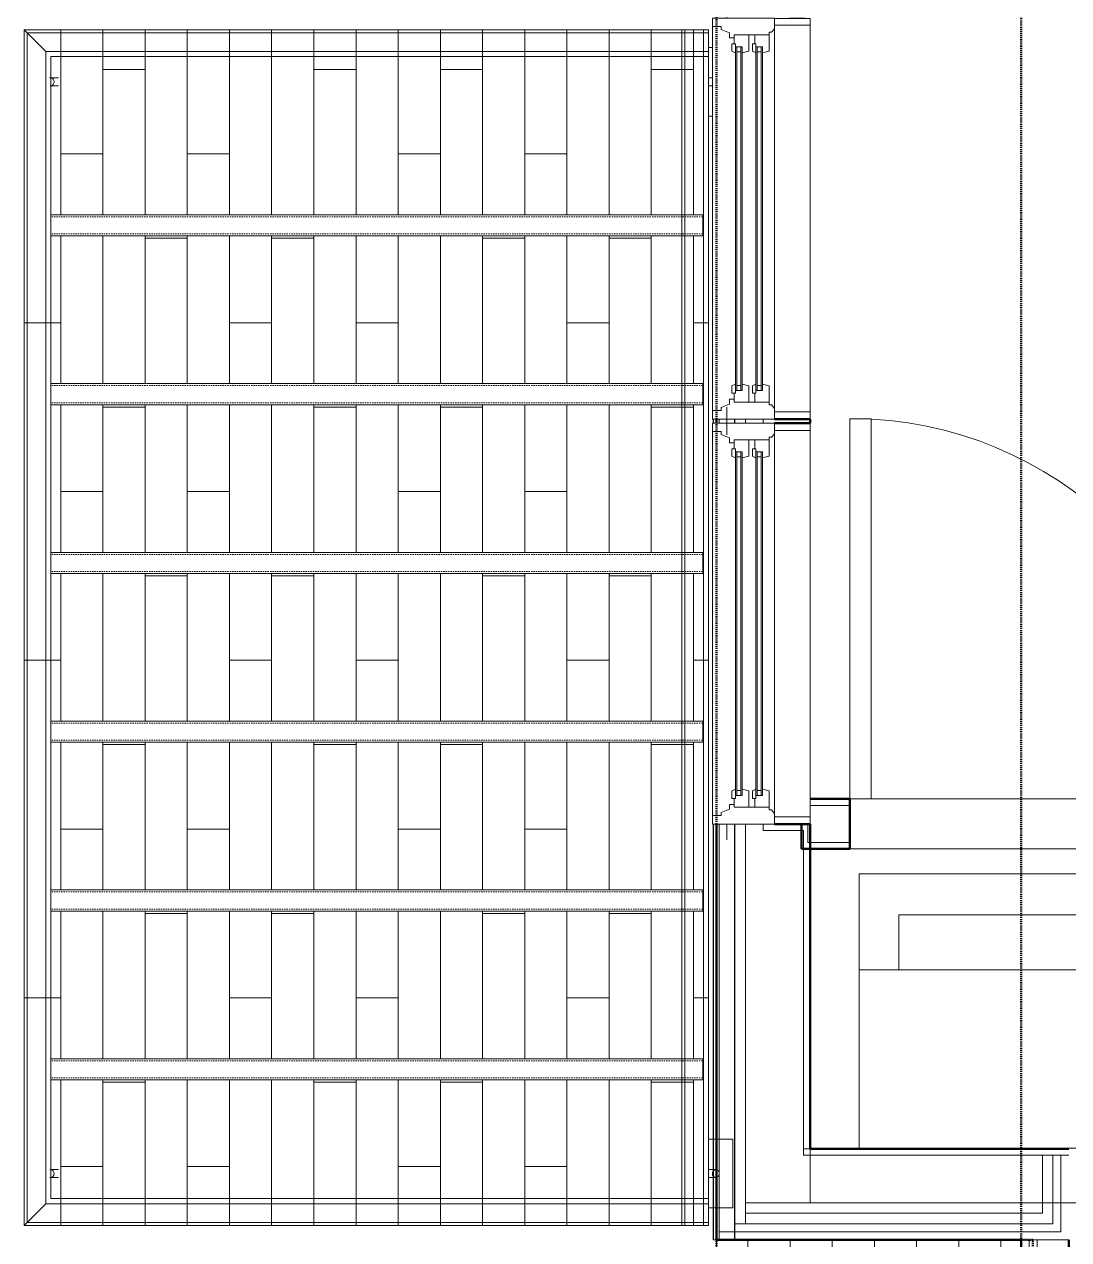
# Model space of a CAD drawing. Header units: inches. Extents: x -4218 to -1830, y 9767 to 12426.
# Drawn here: x -3926.4 to -3827.3, y 11547.6 to 11662.8 of the extents above; entities that cross this region are included whole.
import ezdxf

# ---------------------------------------------------------------- set-up
doc = ezdxf.new("R2010")
doc.units = ezdxf.units.IN
doc.header["$MEASUREMENT"] = 0
doc.linetypes.add('Dash 1_16_', pattern=[0.125, 0.0625, -0.0625])
doc.linetypes.add('Hidden 1_8_', pattern=[0.1875, 0.125, -0.0625])
for name, color, linetype, lineweight in [('0-1', 7, 'Continuous', 5), ('0-2', 10, 'Continuous', 9), ('A-CLNG-3', 13, 'Continuous', 9), ('A-CLNG-PATT-1', 71, 'Continuous', 13), ('A-DOOR-1', 10, 'Continuous', 9), ('A-DOOR-2', 50, 'Continuous', 20), ('A-FLOR-3', 192, 'Continuous', 9), ('A-FLOR-PATT-1', 9, 'Continuous', 9), ('A-GLAZ-1', 151, 'Continuous', 9), ('A-GLAZ-2', 151, 'Continuous', 20), ('A-WALL', 113, 'Continuous', 13), ('A-WALL-1', 7, 'Continuous', 50), ('A-WALL-2', 250, 'Continuous', 13), ('A-WALL-3', 10, 'Continuous', 9), ('A-WALL-4', 252, 'Continuous', 9), ('A-WALL-7', 113, 'Continuous', 9), ('A-WALL-8', 113, 'Continuous', 50), ('C-PROP-LINE-1', 91, 'Dash 1_16_', 50), ('P-SANR-FIXT-1', 10, 'Continuous', 9), ('S-BEAM', 12, 'Continuous', 9), ('S-BEAM-1', 12, 'Hidden 1_8_', 9)]:
    doc.layers.add(name, color=color, linetype=linetype, lineweight=lineweight)

# ---------------------------------------------------------------- blocks, each defined once
blk = doc.blocks.new('SWING - SINGLE - FLUSH - 36_ x 80_ - OFFSET PIVOT DOOR AT MAGIC PAK AND WASHER_DRYER-3199415-BACKGROUND - RCP - 2ND FLOOR')
at = {"layer": 'A-DOOR-1'}
blk.add_arc((18, -2.37), 36.07, 180, 266.8211, dxfattribs=at)
at = {"layer": 'A-DOOR-2'}
for p, q in [((16, -2.37), (16, -38.39)), ((18, -2.37), (16, -2.37)), ((18, -2.37), (18, -38.39)), ((18, -38.39), (16, -38.39))]:
    blk.add_line(p, q, dxfattribs=at)
blk = doc.blocks.new('Stacked Washer and Dryer - 26_x25_ - Private-1372850-BACKGROUND - RCP - 2ND FLOOR')
at = {"layer": 'P-SANR-FIXT-1'}
for p, q in [((26, 12.5), (0, 12.5)), ((0, -12.5), (0, 12.5)), ((16.90625, -12.5), (16.90625, 12.5)), ((26, 12.5), (26, -12.5)), ((22.09375, 8.75), (16.90625, 8.75)), ((22.09375, -8.75), (22.09375, 8.75)), ((16.90625, -8.75), (22.09375, -8.75)), ((0, -12.5), (26, -12.5))]:
    blk.add_line(p, q, dxfattribs=at)
blk = doc.blocks.new('CTR - 1st Phase - Unit Layouts_rvt-1-BACKGROUND - RCP - 2ND FLOOR')
at = {"layer": 'A-WALL-1'}
for p, q in [((-3851.85, 11589.39), (-3848.07, 11589.39)), ((-3848.07, 11589.39), (-3848.07, 11584.64)), ((-3852.67, 11585.26), (-3852.67, 11587.05)), ((-3852.67, 11584.64), (-3852.67, 11585.26)), ((-3848.07, 11584.64), (-3852.67, 11584.64))]:
    blk.add_line(p, q, dxfattribs=at)
at = {"layer": 'A-WALL-2'}
for p, q in [((-3851.85, 11588.76), (-3848.07, 11588.76)), ((-3852.05, 11585.26), (-3852.05, 11587.05)), ((-3852.05, 11585.26), (-3848.07, 11585.26))]:
    blk.add_line(p, q, dxfattribs=at)
at = {"layer": 'A-WALL-3'}
for p, q in [((-3812.07, 11589.39), (-3848.07, 11589.39)), ((-3848.07, 11584.64), (-3820.57, 11584.64))]:
    blk.add_line(p, q, dxfattribs=at)
at = {"layer": 'A-WALL-4'}
blk.add_line((-3848.07, 11589.39), (-3848.07, 11584.64), dxfattribs=at)
at = {"layer": '0-2'}
for name, p, rotation in [('SWING - SINGLE - FLUSH - 36_ x 80_ - OFFSET PIVOT DOOR AT MAGIC PAK AND WASHER_DRYER-3199415-BACKGROUND - RCP - 2ND FLOOR', (-3830.07, 11587.01), 180), ('Stacked Washer and Dryer - 26_x25_ - Private-1372850-BACKGROUND - RCP - 2ND FLOOR', (-3834.69, 11556.28), 90.00000000000581)]:
    blk.add_blockref(name, p, dxfattribs=dict(at, rotation=rotation))
blk = doc.blocks.new('Basic Wall _ EXT - FIBER CEMENT - LARGE - ___-2505168-BACKGROUND - RCP - 2ND FLOOR')
at = {"layer": 'A-WALL-7'}
for p, q in [((-3861.05, 11625.39), (-3861.05, 11625.01)), ((-3861.05, 11625.39), (-3861.05, 11625.01)), ((-3861.02, 11625.01), (-3861.02, 11625.39)), ((-3861.02, 11625.39), (-3861.02, 11625.01)), ((-3859, 11625.39), (-3859, 11625.02)), ((-3859, 11625.39), (-3859, 11625.02)), ((-3858.97, 11625.01), (-3858.97, 11625.39)), ((-3858.97, 11625.39), (-3858.97, 11625.01)), ((-3861.05, 11586.99), (-3861.05, 11547.59)), ((-3861.05, 11586.99), (-3861.05, 11547.59)), ((-3861.02, 11547.59), (-3861.02, 11586.99)), ((-3861.02, 11586.99), (-3861.02, 11547.59)), ((-3859, 11586.99), (-3859, 11556.21)), ((-3859, 11586.99), (-3859, 11548.34)), ((-3858.97, 11548.34), (-3858.97, 11586.99)), ((-3858.97, 11586.99), (-3858.97, 11556.21)), ((-3859, 11556.21), (-3859, 11548.34)), ((-3858.97, 11556.21), (-3858.97, 11548.34)), ((-3859, 11548.32), (-3859, 11547.59)), ((-3859, 11548.32), (-3859, 11547.59)), ((-3858.97, 11547.59), (-3858.97, 11548.34)), ((-3858.97, 11548.34), (-3858.97, 11547.59)), ((-3861.05, 11547.59), (-3861.02, 11547.59)), ((-3860.72, 11547.59), (-3861.02, 11547.59)), ((-3861.02, 11547.59), (-3860.72, 11547.59)), ((-3859, 11547.59), (-3860.72, 11547.59)), ((-3860.72, 11547.59), (-3858.97, 11547.59))]:
    blk.add_line(p, q, dxfattribs=at)
blk = doc.blocks.new('Window-Double_Hung-Andersen-400_Series-Tilt_Wash - DOUBLE HUNG - REVERSE COTTAGE - 2ND FLOOR-2888385-BACKGROUND - RCP - 2ND FLOOR')
at = {"layer": 'A-GLAZ-1'}
for p, q in [((-16.29, 2.5), (-15.7, 2.5)), ((-15.82, 2.5), (-15.82, 2.12)), ((-15.7, 2.62), (15.7, 2.62)), ((-15.7, 2.5), (15.7, 2.5)), ((16.29, 2.5), (15.7, 2.5)), ((15.82, 2.5), (15.82, 2.12)), ((-16.29, 2.12), (-15.7, 2.12)), ((-15.7, 2.12), (15.7, 2.12)), ((-15.7, 2), (15.7, 2)), ((16.29, 2.12), (15.7, 2.12)), ((-16.29, 0.56), (-15.7, 0.56)), ((-16.29, 0.19), (-15.7, 0.19)), ((-15.82, 0.56), (-15.82, 0.19)), ((-15.7, 0.69), (15.7, 0.69)), ((-15.7, 0.56), (15.7, 0.56)), ((-15.7, 0.19), (15.7, 0.19)), ((-15.7, 0.06), (15.7, 0.06)), ((16.29, 0.56), (15.7, 0.56)), ((16.29, 0.19), (15.7, 0.19)), ((15.82, 0.56), (15.82, 0.19)), ((18.95, -1.06), (-18.95, -1.06)), ((-18.95, -1.06), (-18.95, -4.44)), ((-18.32, -1.06), (-18.32, -4.44)), ((18.32, -1.06), (18.32, -4.44)), ((18.95, -4.44), (18.95, -1.06)), ((-19.01, -2.44), (-19.01, -3.94)), ((-19.01, -2.44), (-18.95, -2.44)), ((18.95, -2.44), (19.01, -2.44)), ((19.01, -3.94), (19.01, -2.44)), ((-19.01, -3.94), (-18.95, -3.94)), ((-18.95, -4.44), (18.95, -4.44)), ((18.95, -3.94), (19.01, -3.94))]:
    blk.add_line(p, q, dxfattribs=at)
at = {"layer": 'A-GLAZ-2'}
for p, q in [((19.01, 4.81), (-19.01, 4.81)), ((-19.01, 4.81), (-19.01, -1.06)), ((-18.2, 4.81), (-18.2, 4)), ((18.2, 4.81), (18.2, 4)), ((19.01, -1.06), (19.01, 4.81)), ((-18.2, 4), (-17.92, 4)), ((-17.92, 4), (-17.61, 3.19)), ((17.92, 4), (17.61, 3.19)), ((18.2, 4), (17.92, 4)), ((-19.01, 3.44), (-20.51, 3.44)), ((-17.61, 3.19), (-17.14, 3.19)), ((-17.42, 2.75), (-16.57, 2.75)), ((-17.42, 2.75), (-17.42, -0.56)), ((-17.14, 3.19), (-17.14, 2.75)), ((-15.86, 2.97), (-16.57, 2.97)), ((-16.57, 2.62), (-16.57, 2.97)), ((-15.7, 2.62), (-16.57, 2.62)), ((-16.29, 2.62), (-16.29, 2)), ((-15.86, 2.97), (-15.7, 2.62)), ((15.86, 2.97), (15.7, 2.62)), ((15.7, 2.62), (16.57, 2.62)), ((15.86, 2.97), (16.57, 2.97)), ((16.29, 2.62), (16.29, 2)), ((16.57, 2.62), (16.57, 2.97)), ((17.42, 2.75), (16.57, 2.75)), ((17.14, 3.19), (17.14, 2.75)), ((17.61, 3.19), (17.14, 3.19)), ((17.42, 2.75), (17.42, -0.56)), ((19.01, 3.44), (20.51, 3.44)), ((-17.42, 1.37), (-15.86, 1.37)), ((-15.7, 2), (-16.29, 2)), ((-15.86, 1.37), (-15.7, 2)), ((15.7, 2), (16.29, 2)), ((15.86, 1.37), (15.7, 2)), ((17.42, 1.37), (15.86, 1.37)), ((-17.42, 0.81), (-16.57, 0.81)), ((-15.86, 1.03), (-16.57, 1.03)), ((-16.57, 0.69), (-16.57, 1.03)), ((-15.7, 0.69), (-16.57, 0.69)), ((-16.29, 0.69), (-16.29, 0.06)), ((-15.7, 0.06), (-16.29, 0.06)), ((-15.86, 1.03), (-15.7, 0.69)), ((-15.86, -0.56), (-15.7, 0.06)), ((15.86, 1.03), (15.7, 0.69)), ((15.7, 0.69), (16.57, 0.69)), ((15.7, 0.06), (16.29, 0.06)), ((15.86, -0.56), (15.7, 0.06)), ((15.86, 1.03), (16.57, 1.03)), ((16.29, 0.69), (16.29, 0.06)), ((16.57, 0.69), (16.57, 1.03)), ((17.42, 0.81), (16.57, 0.81)), ((-19.01, -1.06), (19.01, -1.06)), ((-17.67, -0.78), (-18, -1.06)), ((-17.67, -0.78), (-17.67, -0.56)), ((-17.67, -0.56), (-15.86, -0.56)), ((17.67, -0.56), (15.86, -0.56)), ((17.67, -0.78), (17.67, -0.56)), ((17.67, -0.78), (18, -1.06))]:
    blk.add_line(p, q, dxfattribs=at)
blk = doc.blocks.new('Window-Double_Hung-Andersen-400_Series-Tilt_Wash - DOUBLE HUNG - REVERSE COTTAGE - 2ND FLOOR-V130-BACKGROUND - RCP - 2ND FLOOR')
at = {"layer": 'A-GLAZ-1'}
for p, q in [((-16.29, 2.5), (-15.7, 2.5)), ((-15.82, 2.5), (-15.82, 2.12)), ((-15.7, 2.62), (15.7, 2.62)), ((-15.7, 2.5), (15.7, 2.5)), ((16.29, 2.5), (15.7, 2.5)), ((15.82, 2.5), (15.82, 2.12)), ((-16.29, 2.12), (-15.7, 2.12)), ((-15.7, 2.12), (15.7, 2.12)), ((-15.7, 2), (15.7, 2)), ((16.29, 2.12), (15.7, 2.12)), ((-16.29, 0.56), (-15.7, 0.56)), ((-16.29, 0.19), (-15.7, 0.19)), ((-15.82, 0.56), (-15.82, 0.19)), ((-15.7, 0.69), (15.7, 0.69)), ((-15.7, 0.56), (15.7, 0.56)), ((-15.7, 0.19), (15.7, 0.19)), ((-15.7, 0.06), (15.7, 0.06)), ((16.29, 0.56), (15.7, 0.56)), ((16.29, 0.19), (15.7, 0.19)), ((15.82, 0.56), (15.82, 0.19)), ((18.95, -1.06), (-18.95, -1.06)), ((-18.95, -1.06), (-18.95, -4.44)), ((-18.32, -1.06), (-18.32, -4.44)), ((18.32, -1.06), (18.32, -4.44)), ((18.95, -4.44), (18.95, -1.06)), ((-19.01, -2.44), (-19.01, -3.61)), ((-19.01, -2.44), (-18.95, -2.44)), ((18.95, -2.44), (19.01, -2.44)), ((19.01, -3.94), (19.01, -2.44)), ((-19.01, -3.61), (-19.01, -3.92)), ((-19.01, -3.94), (-18.95, -3.94)), ((-18.95, -4.44), (18.95, -4.44)), ((18.95, -3.94), (19.01, -3.94))]:
    blk.add_line(p, q, dxfattribs=at)
at = {"layer": 'A-GLAZ-2'}
for p, q in [((19.01, 4.81), (-19.01, 4.81)), ((-19.01, 4.81), (-19.01, -1.06)), ((-18.2, 4.81), (-18.2, 4)), ((18.2, 4.81), (18.2, 4)), ((19.01, -1.06), (19.01, 4.81)), ((-18.2, 4), (-17.92, 4)), ((-17.92, 4), (-17.61, 3.19)), ((17.92, 4), (17.61, 3.19)), ((18.2, 4), (17.92, 4)), ((-19.01, 3.44), (-20.51, 3.44)), ((-17.61, 3.19), (-17.14, 3.19)), ((-17.42, 2.75), (-16.57, 2.75)), ((-17.42, 2.75), (-17.42, -0.56)), ((-17.14, 3.19), (-17.14, 2.75)), ((-15.86, 2.97), (-16.57, 2.97)), ((-16.57, 2.62), (-16.57, 2.97)), ((-15.7, 2.62), (-16.57, 2.62)), ((-16.29, 2.62), (-16.29, 2)), ((-15.86, 2.97), (-15.7, 2.62)), ((15.86, 2.97), (15.7, 2.62)), ((15.7, 2.62), (16.57, 2.62)), ((15.86, 2.97), (16.57, 2.97)), ((16.29, 2.62), (16.29, 2)), ((16.57, 2.62), (16.57, 2.97)), ((17.42, 2.75), (16.57, 2.75)), ((17.14, 3.19), (17.14, 2.75)), ((17.61, 3.19), (17.14, 3.19)), ((17.42, 2.75), (17.42, -0.56)), ((19.01, 3.44), (20.51, 3.44)), ((-17.42, 1.37), (-15.86, 1.37)), ((-15.7, 2), (-16.29, 2)), ((-15.86, 1.37), (-15.7, 2)), ((15.7, 2), (16.29, 2)), ((15.86, 1.37), (15.7, 2)), ((17.42, 1.37), (15.86, 1.37)), ((-17.42, 0.81), (-16.57, 0.81)), ((-15.86, 1.03), (-16.57, 1.03)), ((-16.57, 0.69), (-16.57, 1.03)), ((-15.7, 0.69), (-16.57, 0.69)), ((-16.29, 0.69), (-16.29, 0.06)), ((-15.7, 0.06), (-16.29, 0.06)), ((-15.86, 1.03), (-15.7, 0.69)), ((-15.86, -0.56), (-15.7, 0.06)), ((15.86, 1.03), (15.7, 0.69)), ((15.7, 0.69), (16.57, 0.69)), ((15.7, 0.06), (16.29, 0.06)), ((15.86, -0.56), (15.7, 0.06)), ((15.86, 1.03), (16.57, 1.03)), ((16.29, 0.69), (16.29, 0.06)), ((16.57, 0.69), (16.57, 1.03)), ((17.42, 0.81), (16.57, 0.81)), ((-19.01, -1.06), (19.01, -1.06)), ((-17.67, -0.78), (-18, -1.06)), ((-17.67, -0.78), (-17.67, -0.56)), ((-17.67, -0.56), (-15.86, -0.56)), ((17.67, -0.56), (15.86, -0.56)), ((17.67, -0.78), (17.67, -0.56)), ((17.67, -0.78), (18, -1.06))]:
    blk.add_line(p, q, dxfattribs=at)
blk = doc.blocks.new('Walls 67 - Walls 1-2575261-BACKGROUND - RCP - 2ND FLOOR')
at = {"layer": 'A-WALL-7'}
for p, q in [((-3861.47, 11660.61), (-3861.1, 11660.61)), ((-3923.83, 11657.73), (-3923.12, 11657.73)), ((-3861.47, 11657.73), (-3861.1, 11657.73)), ((-3923.12, 11656.98), (-3923.83, 11656.98)), ((-3861.1, 11656.98), (-3861.47, 11656.98)), ((-3861.1, 11654.11), (-3861.47, 11654.11))]:
    blk.add_line(p, q, dxfattribs=at)
for centre, start_param, end_param in [((-3923.85, 11657.36), 0.094304, 0.261799), ((-3923.85, 11657.36), 3.19067, 6.234108), ((-3860.79, 11657.36), 1.308997, 1.568095), ((-3860.79, 11657.36), 1.570796, 1.829985), ((-3923.85, 11657.36), 2.994857, 3.141593)]:
    blk.add_ellipse(centre, major_axis=(0, 0.375), ratio=0.86769, start_param=start_param, end_param=end_param, dxfattribs=at)
blk = doc.blocks.new('Walls 68 - Walls 1-2575280-BACKGROUND - RCP - 2ND FLOOR')
at = {"layer": 'A-WALL-7'}
for p, q in [((-3861.47, 11557.11), (-3861.05, 11557.11)), ((-3861.02, 11557.11), (-3860.72, 11557.11)), ((-3860.72, 11557.11), (-3860.47, 11557.11)), ((-3860.43, 11557.11), (-3859.17, 11557.11)), ((-3859.17, 11557.11), (-3859.17, 11556.22)), ((-3859.17, 11556.22), (-3859.17, 11557.11)), ((-3859.17, 11556.22), (-3859.17, 11552.24)), ((-3859.17, 11556.16), (-3859.17, 11556.22)), ((-3859.17, 11555.49), (-3859.17, 11556.16)), ((-3859.17, 11553.02), (-3859.17, 11555.49)), ((-3923.83, 11554.24), (-3923.12, 11554.24)), ((-3861.47, 11554.24), (-3861.05, 11554.24)), ((-3861.02, 11554.24), (-3860.79, 11554.24)), ((-3923.12, 11553.49), (-3923.83, 11553.49)), ((-3861.05, 11553.49), (-3861.47, 11553.49)), ((-3860.79, 11553.49), (-3861.02, 11553.49)), ((-3859.17, 11550.61), (-3859.17, 11553.02)), ((-3859.17, 11552.24), (-3859.17, 11550.61)), ((-3861.05, 11550.61), (-3861.47, 11550.61)), ((-3860.72, 11550.61), (-3861.02, 11550.61)), ((-3860.56, 11550.61), (-3860.72, 11550.61)), ((-3859.96, 11550.61), (-3860.55, 11550.61)), ((-3859.17, 11550.61), (-3859.95, 11550.61))]:
    blk.add_line(p, q, dxfattribs=at)
for centre, start_param, end_param in [((-3923.85, 11553.86), 0, 0.261799), ((-3923.85, 11553.86), 3.19067, 6.234108), ((-3860.79, 11553.86), 1.308997, 1.568095), ((-3860.79, 11553.86), 1.570796, 1.829985), ((-3860.79, 11553.86), 1.047198, 1.30639), ((-3860.79, 11553.86), 1.832596, 2.092053), ((-3860.79, 11553.86), 0.523599, 0.766179), ((-3860.79, 11553.86), 2.375413, 2.61664), ((-3860.79, 11553.86), 0.261799, 0.522251), ((-3860.79, 11553.86), 0, 0.261102), ((-3860.79, 11553.86), 6.072664, 6.283185), ((-3860.79, 11553.86), 4.974188, 5.759587), ((-3860.79, 11553.86), 3.665191, 4.45059), ((-3860.79, 11553.86), 4.531436, 4.893342), ((-3923.85, 11553.86), 2.879793, 3.141593), ((-3860.79, 11553.86), 2.698715, 2.879092), ((-3860.79, 11553.86), 2.879793, 3.119324), ((-3860.79, 11553.86), 3.141593, 3.352114), ((-3860.79, 11553.86), 3.403392, 3.607993)]:
    blk.add_ellipse(centre, major_axis=(0, 0.375), ratio=0.86769, start_param=start_param, end_param=end_param, dxfattribs=at)
blk = doc.blocks.new('Walls 154 - Walls 3-2575300-BACKGROUND - RCP - 2ND FLOOR')
at = {"layer": 'A-WALL-7'}
for p, q in [((-3926.36, 11548.95), (-3926.36, 11662.28)), ((-3926.36, 11662.28), (-3864, 11662.28)), ((-3926.36, 11662.28), (-3926.36, 11548.95)), ((-3926.36, 11662.28), (-3861.47, 11662.28)), ((-3926.36, 11662.28), (-3864, 11662.28)), ((-3926.36, 11548.95), (-3926.36, 11662.28)), ((-3926.09, 11549.22), (-3926.09, 11662)), ((-3926.09, 11549.22), (-3926.09, 11662)), ((-3926.09, 11662), (-3864, 11662)), ((-3924.32, 11660.23), (-3926.09, 11662)), ((-3926.09, 11662), (-3924.32, 11660.23)), ((-3926.09, 11662), (-3864, 11662)), ((-3864, 11662), (-3864, 11662.28)), ((-3861.47, 11662.28), (-3864, 11662.28)), ((-3864, 11662.28), (-3863.97, 11662.28)), ((-3863.87, 11662.28), (-3864, 11662.28)), ((-3864, 11548.95), (-3864, 11662.28)), ((-3864, 11662.28), (-3863.73, 11662.28)), ((-3864, 11662.07), (-3864, 11662.14)), ((-3864, 11660.23), (-3864, 11662.07)), ((-3864, 11660.23), (-3864, 11662)), ((-3864, 11662), (-3861.47, 11662)), ((-3864, 11662), (-3863.73, 11662)), ((-3863.97, 11662.28), (-3863.93, 11662.28)), ((-3863.93, 11662.28), (-3863.87, 11662.28)), ((-3863.93, 11662.28), (-3861.96, 11662.28)), ((-3863.93, 11662.28), (-3861.96, 11662.28)), ((-3863.87, 11662.28), (-3863.8, 11662.28)), ((-3863.8, 11662.28), (-3863.87, 11662.28)), ((-3863.8, 11662.28), (-3863.73, 11662.28)), ((-3863.73, 11662.28), (-3863.8, 11662.28)), ((-3863.73, 11662.28), (-3861.96, 11662.28)), ((-3861.96, 11662.28), (-3863.73, 11662.28)), ((-3863.73, 11659.75), (-3863.73, 11662.28)), ((-3863.73, 11662), (-3863.73, 11662.28)), ((-3863.73, 11662.28), (-3861.96, 11662.28)), ((-3863.73, 11660.23), (-3863.73, 11662)), ((-3863.73, 11662), (-3861.96, 11662)), ((-3861.96, 11662.28), (-3861.47, 11662.28)), ((-3861.96, 11662.28), (-3861.47, 11662.28)), ((-3861.96, 11662.28), (-3861.47, 11662.28)), ((-3861.96, 11659.75), (-3861.96, 11662.26)), ((-3861.96, 11659.75), (-3861.96, 11662.26)), ((-3861.96, 11662), (-3861.47, 11662)), ((-3861.47, 11662.28), (-3861.47, 11548.95)), ((-3861.47, 11662.28), (-3861.47, 11659.75)), ((-3861.47, 11662), (-3861.47, 11662.28)), ((-3861.47, 11662.28), (-3861.47, 11662)), ((-3861.47, 11660.23), (-3861.47, 11662.2)), ((-3861.47, 11660.23), (-3861.47, 11662.2)), ((-3861.47, 11660.23), (-3861.47, 11662)), ((-3861.47, 11662), (-3861.47, 11660.23)), ((-3924.32, 11550.99), (-3924.32, 11660.23)), ((-3924.32, 11550.99), (-3924.32, 11660.23)), ((-3924.32, 11660.23), (-3864, 11660.23)), ((-3924.32, 11660.23), (-3864, 11660.23)), ((-3923.83, 11659.75), (-3923.83, 11657.73)), ((-3861.47, 11659.75), (-3923.83, 11659.75)), ((-3923.83, 11551.48), (-3923.83, 11659.75)), ((-3923.83, 11659.75), (-3864, 11659.75)), ((-3864, 11659.75), (-3864, 11660.23)), ((-3864, 11659.75), (-3864, 11660.23)), ((-3864, 11660.23), (-3861.47, 11660.23)), ((-3864, 11660.23), (-3861.47, 11660.23)), ((-3864, 11644.74), (-3864, 11659.75)), ((-3864, 11644.74), (-3864, 11659.75)), ((-3863.92, 11659.75), (-3863.87, 11659.75)), ((-3863.87, 11659.75), (-3863.8, 11659.75)), ((-3863.8, 11659.75), (-3861.96, 11659.75)), ((-3863.73, 11659.75), (-3863.73, 11660.23)), ((-3863.73, 11551.48), (-3863.73, 11659.75)), ((-3863.73, 11644.74), (-3863.73, 11659.75)), ((-3861.96, 11551.48), (-3861.96, 11659.75)), ((-3861.96, 11551.48), (-3861.96, 11659.75)), ((-3861.96, 11659.75), (-3861.47, 11659.75)), ((-3861.47, 11659.75), (-3861.47, 11660.23)), ((-3861.47, 11659.75), (-3861.47, 11660.23)), ((-3861.47, 11551.48), (-3861.47, 11659.75)), ((-3923.83, 11657.7), (-3923.83, 11657.02)), ((-3923.83, 11656.98), (-3923.83, 11644.75)), ((-3923.83, 11644.75), (-3923.83, 11644.56)), ((-3923.83, 11644.56), (-3923.83, 11642.93)), ((-3923.83, 11642.93), (-3923.83, 11642.75)), ((-3923.83, 11642.75), (-3923.83, 11628.75)), ((-3864, 11628.74), (-3864, 11642.75)), ((-3864, 11628.74), (-3864, 11642.75)), ((-3863.73, 11628.74), (-3863.73, 11642.75)), ((-3923.83, 11628.75), (-3923.83, 11628.56)), ((-3923.83, 11628.56), (-3923.83, 11626.93)), ((-3923.83, 11626.93), (-3923.83, 11626.75)), ((-3923.83, 11626.75), (-3923.83, 11612.75)), ((-3864, 11612.74), (-3864, 11626.75)), ((-3864, 11612.74), (-3864, 11626.75)), ((-3863.73, 11612.74), (-3863.73, 11626.75)), ((-3923.83, 11612.75), (-3923.83, 11612.56)), ((-3923.83, 11612.56), (-3923.83, 11610.93)), ((-3923.83, 11610.93), (-3923.83, 11610.75)), ((-3923.83, 11610.75), (-3923.83, 11596.75)), ((-3864, 11596.74), (-3864, 11610.75)), ((-3864, 11596.74), (-3864, 11610.75)), ((-3863.73, 11596.74), (-3863.73, 11610.75)), ((-3923.83, 11596.75), (-3923.83, 11596.56)), ((-3923.83, 11596.56), (-3923.83, 11594.93)), ((-3923.83, 11594.93), (-3923.83, 11594.75)), ((-3923.83, 11594.75), (-3923.83, 11580.75)), ((-3864, 11580.74), (-3864, 11594.75)), ((-3864, 11580.74), (-3864, 11594.75)), ((-3863.73, 11580.74), (-3863.73, 11594.75)), ((-3923.83, 11580.75), (-3923.83, 11580.56)), ((-3923.83, 11580.56), (-3923.83, 11578.93)), ((-3923.83, 11578.93), (-3923.83, 11578.75)), ((-3923.83, 11578.75), (-3923.83, 11564.75)), ((-3864, 11564.74), (-3864, 11578.75)), ((-3864, 11564.74), (-3864, 11578.75)), ((-3863.73, 11564.74), (-3863.73, 11578.75)), ((-3923.83, 11564.75), (-3923.83, 11564.56)), ((-3923.83, 11564.56), (-3923.83, 11562.93)), ((-3923.83, 11562.93), (-3923.83, 11562.75)), ((-3923.83, 11562.75), (-3923.83, 11554.24)), ((-3864, 11551.48), (-3864, 11562.75)), ((-3864, 11551.48), (-3864, 11562.75)), ((-3863.73, 11551.48), (-3863.73, 11562.75)), ((-3923.83, 11554.2), (-3923.83, 11553.53)), ((-3923.83, 11553.49), (-3923.83, 11551.48)), ((-3923.83, 11551.48), (-3864, 11551.48)), ((-3861.47, 11551.48), (-3923.83, 11551.48)), ((-3864, 11550.99), (-3864, 11551.48)), ((-3864, 11550.99), (-3864, 11551.48)), ((-3863.93, 11551.48), (-3863.87, 11551.48)), ((-3863.87, 11551.48), (-3863.8, 11551.48)), ((-3863.8, 11551.48), (-3863.73, 11551.48)), ((-3863.73, 11548.95), (-3863.73, 11551.48)), ((-3863.73, 11550.99), (-3863.73, 11551.48)), ((-3863.73, 11551.48), (-3861.96, 11551.48)), ((-3861.96, 11548.97), (-3861.96, 11551.48)), ((-3861.96, 11548.97), (-3861.96, 11551.48)), ((-3861.96, 11551.48), (-3861.47, 11551.48)), ((-3861.47, 11550.99), (-3861.47, 11551.48)), ((-3861.47, 11550.99), (-3861.47, 11551.48)), ((-3861.47, 11551.48), (-3861.47, 11548.95)), ((-3926.09, 11549.22), (-3924.32, 11550.99)), ((-3924.32, 11550.99), (-3926.09, 11549.22)), ((-3864, 11550.99), (-3924.32, 11550.99)), ((-3864, 11550.99), (-3924.32, 11550.99)), ((-3864, 11549.22), (-3864, 11550.99)), ((-3864, 11549.16), (-3864, 11550.99)), ((-3861.47, 11550.99), (-3864, 11550.99)), ((-3861.47, 11550.99), (-3864, 11550.99)), ((-3863.73, 11549.22), (-3863.73, 11550.99)), ((-3861.47, 11549.03), (-3861.47, 11550.99)), ((-3861.47, 11549.03), (-3861.47, 11550.99)), ((-3861.47, 11550.99), (-3861.47, 11549.22)), ((-3861.47, 11549.22), (-3861.47, 11550.99)), ((-3864, 11548.95), (-3926.36, 11548.95)), ((-3926.36, 11548.95), (-3861.47, 11548.95)), ((-3864, 11548.95), (-3926.36, 11548.95)), ((-3864, 11549.22), (-3926.09, 11549.22)), ((-3864, 11549.22), (-3926.09, 11549.22)), ((-3864, 11548.95), (-3864, 11549.22)), ((-3861.47, 11549.22), (-3864, 11549.22)), ((-3863.73, 11549.22), (-3864, 11549.22)), ((-3864, 11549.09), (-3864, 11549.15)), ((-3864, 11548.95), (-3863.87, 11548.95)), ((-3863.97, 11548.95), (-3864, 11548.95)), ((-3864, 11548.95), (-3864, 11548.95)), ((-3864, 11548.95), (-3861.47, 11548.95)), ((-3863.73, 11548.95), (-3864, 11548.95)), ((-3863.73, 11548.95), (-3863.97, 11548.95)), ((-3861.96, 11548.95), (-3863.93, 11548.95)), ((-3861.96, 11548.95), (-3863.93, 11548.95)), ((-3863.87, 11548.95), (-3863.73, 11548.95)), ((-3863.73, 11548.95), (-3863.73, 11549.22)), ((-3861.96, 11549.22), (-3863.73, 11549.22)), ((-3863.73, 11548.95), (-3861.96, 11548.95)), ((-3861.96, 11548.95), (-3863.73, 11548.95)), ((-3861.96, 11548.95), (-3863.73, 11548.95)), ((-3861.47, 11549.22), (-3861.96, 11549.22)), ((-3861.47, 11548.95), (-3861.96, 11548.95)), ((-3861.47, 11548.95), (-3861.96, 11548.95)), ((-3861.47, 11548.95), (-3861.96, 11548.95)), ((-3861.47, 11549.22), (-3861.47, 11548.95)), ((-3861.47, 11549.03), (-3861.47, 11549.22)), ((-3861.47, 11548.95), (-3861.47, 11549.03))]:
    blk.add_line(p, q, dxfattribs=at)
for points in [[(-3926.35, 11662.27), (-3926.36, 11662.27), (-3926.36, 11662.28), (-3926.36, 11662.28)], [(-3926.36, 11662.28), (-3926.36, 11662.28), (-3926.36, 11662.27), (-3926.35, 11662.27)], [(-3926.16, 11662.07), (-3926.17, 11662.09), (-3926.19, 11662.11), (-3926.21, 11662.13), (-3926.23, 11662.14)], [(-3926.09, 11662), (-3926.11, 11662.03), (-3926.14, 11662.05), (-3926.16, 11662.07)], [(-3926.36, 11548.95), (-3926.36, 11548.95), (-3926.36, 11548.95), (-3926.35, 11548.96)]]:
    blk.add_open_spline(points, degree=3, dxfattribs=at)
for points, knots in [([(-3926.23, 11662.14), (-3926.23, 11662.15), (-3926.24, 11662.16), (-3926.26, 11662.17), (-3926.28, 11662.19), (-3926.29, 11662.21), (-3926.31, 11662.22), (-3926.33, 11662.24), (-3926.34, 11662.26), (-3926.35, 11662.26), (-3926.35, 11662.27)], [-0.6666667, -0.6666667, -0.6666667, -0.6666667, -0.625, -0.5833333, -0.5, -0.4583333, -0.4166667, -0.3333333, -0.25, -0.1666667, -0.1666667, -0.1666667, -0.1666667]), ([(-3926.35, 11662.27), (-3926.35, 11662.26), (-3926.34, 11662.26), (-3926.33, 11662.24), (-3926.31, 11662.22), (-3926.29, 11662.21), (-3926.28, 11662.19), (-3926.26, 11662.17), (-3926.24, 11662.16), (-3926.22, 11662.14), (-3926.19, 11662.11), (-3926.15, 11662.06), (-3926.11, 11662.03), (-3926.09, 11662)], [-0.8333333, -0.8333333, -0.8333333, -0.8333333, -0.75, -0.6666667, -0.5833333, -0.5416667, -0.5, -0.4166667, -0.375, -0.3333333, -0.25, -0.1666667, 0, 0, 0, 0]), ([(-3926.23, 11549.09), (-3926.23, 11549.08), (-3926.24, 11549.07), (-3926.26, 11549.05), (-3926.28, 11549.04), (-3926.29, 11549.02), (-3926.31, 11549), (-3926.33, 11548.99), (-3926.34, 11548.97), (-3926.36, 11548.96), (-3926.36, 11548.95), (-3926.36, 11548.95)], [0.3333333, 0.3333333, 0.3333333, 0.3333333, 0.375, 0.4166667, 0.5, 0.5416667, 0.5833333, 0.6666667, 0.75, 0.8333333, 1, 1, 1, 1]), ([(-3926.35, 11548.96), (-3926.35, 11548.96), (-3926.34, 11548.97), (-3926.33, 11548.99), (-3926.31, 11549), (-3926.29, 11549.02), (-3926.29, 11549.03), (-3926.28, 11549.03)], [0.1666667, 0.1666667, 0.1666667, 0.1666667, 0.25, 0.3333333, 0.4166667, 0.4583333, 0.5, 0.5, 0.5, 0.5]), ([(-3926.28, 11549.03), (-3926.27, 11549.04), (-3926.26, 11549.06), (-3926.23, 11549.08), (-3926.21, 11549.1), (-3926.19, 11549.13), (-3926.15, 11549.17), (-3926.11, 11549.2), (-3926.09, 11549.22)], [0.5, 0.5, 0.5, 0.5, 0.5833333, 0.6666667, 0.7083333, 0.75, 0.8333333, 1, 1, 1, 1]), ([(-3926.09, 11549.22), (-3926.11, 11549.2), (-3926.15, 11549.17), (-3926.19, 11549.12), (-3926.21, 11549.1), (-3926.23, 11549.09)], [0, 0, 0, 0, 0.1666667, 0.25, 0.3333333, 0.3333333, 0.3333333, 0.3333333])]:
    blk.add_open_spline(points, degree=3, knots=knots, dxfattribs=at)
blk = doc.blocks.new('CISC HSS Rectangular_CSA G40_21_ - HS102x51x4_8-V177-BACKGROUND - RCP - 2ND FLOOR')
at = {"layer": 'S-BEAM'}
for p, q in [((-30.9, 1), (28.92, 1)), ((-30.9, 1), (-30.9, 0.62)), ((-30.9, 0.82), (-30.9, 1)), ((-30.9, 0.62), (-30.9, 0.82)), ((-30.9, 0.76), (-30.9, 0.81)), ((-30.9, 0.81), (-30.9, 0.76)), ((-30.9, 0.62), (-30.9, 0.76)), ((-30.9, 0.76), (-30.9, 0.62)), ((-30.9, 0.62), (-30.9, -0.62)), ((-30.9, 0.62), (-30.9, -0.62)), ((28.92, 1), (30.9, 1)), ((30.9, 0.62), (30.9, 1)), ((30.9, -0.62), (30.9, 0.62)), ((-30.9, -0.62), (-30.9, -1)), ((-30.9, -0.82), (-30.9, -0.62)), ((-30.9, -0.62), (-30.9, -0.76)), ((-30.9, -0.76), (-30.9, -0.62)), ((-30.9, -0.76), (-30.9, -0.81)), ((-30.9, -0.81), (-30.9, -0.76)), ((-30.9, -0.89), (-30.9, -0.82)), ((-30.9, -1), (-30.9, -0.89)), ((28.92, -1), (-30.9, -1)), ((30.9, -1), (28.92, -1)), ((30.9, -1), (30.9, -0.62))]:
    blk.add_line(p, q, dxfattribs=at)
at = {"layer": 'S-BEAM-1'}
for p, q in [((28.92, 0.81), (-30.9, 0.81)), ((30.9, 0.81), (28.92, 0.81)), ((28.92, -0.81), (-30.9, -0.81)), ((30.9, -0.81), (28.92, -0.81))]:
    blk.add_line(p, q, dxfattribs=at)
blk = doc.blocks.new('CISC HSS Rectangular_CSA G40_21_ - HS102x51x4_8-V178-BACKGROUND - RCP - 2ND FLOOR')
at = {"layer": 'S-BEAM'}
for p, q in [((-30.9, 1), (28.92, 1)), ((-30.9, 1), (-30.9, 0.62)), ((-30.9, 0.89), (-30.9, 1)), ((-30.9, 0.82), (-30.9, 0.89)), ((-30.9, 0.62), (-30.9, 0.82)), ((-30.9, 0.62), (-30.9, 0.81)), ((-30.9, 0.81), (-30.9, 0.76)), ((-30.9, 0.76), (-30.9, 0.62)), ((-30.9, 0.62), (-30.9, -0.62)), ((-30.9, 0.62), (-30.9, -0.62)), ((28.92, 1), (30.9, 1)), ((30.9, 0.62), (30.9, 1)), ((30.9, -0.62), (30.9, 0.62)), ((-30.9, -0.62), (-30.9, -1)), ((-30.9, -0.82), (-30.9, -0.62)), ((-30.9, -0.62), (-30.9, -0.76)), ((-30.9, -0.76), (-30.9, -0.62)), ((-30.9, -0.76), (-30.9, -0.81)), ((-30.9, -0.81), (-30.9, -0.76)), ((-30.9, -0.89), (-30.9, -0.82)), ((-30.9, -1), (-30.9, -0.89)), ((28.92, -1), (-30.9, -1)), ((30.9, -1), (28.92, -1)), ((30.9, -1), (30.9, -0.62))]:
    blk.add_line(p, q, dxfattribs=at)
at = {"layer": 'S-BEAM-1'}
for p, q in [((28.92, 0.81), (-30.9, 0.81)), ((30.9, 0.81), (28.92, 0.81)), ((28.92, -0.81), (-30.9, -0.81)), ((30.9, -0.81), (28.92, -0.81))]:
    blk.add_line(p, q, dxfattribs=at)
blk = doc.blocks.new('CISC HSS Rectangular_CSA G40_21_ - HS102x51x4_8-V179-BACKGROUND - RCP - 2ND FLOOR')
at = {"layer": 'S-BEAM'}
for p, q in [((-30.9, 1), (28.92, 1)), ((-30.9, 1), (-30.9, 0.62)), ((-30.9, 0.89), (-30.9, 1)), ((-30.9, 0.82), (-30.9, 0.89)), ((-30.9, 0.62), (-30.9, 0.82)), ((-30.9, 0.76), (-30.9, 0.81)), ((-30.9, 0.81), (-30.9, 0.76)), ((-30.9, 0.62), (-30.9, 0.76)), ((-30.9, 0.76), (-30.9, 0.62)), ((-30.9, 0.62), (-30.9, -0.62)), ((-30.9, 0.62), (-30.9, -0.62)), ((28.92, 1), (30.9, 1)), ((30.9, 0.62), (30.9, 1)), ((30.9, -0.62), (30.9, 0.62)), ((-30.9, -0.62), (-30.9, -1)), ((-30.9, -0.82), (-30.9, -0.62)), ((-30.9, -0.62), (-30.9, -0.76)), ((-30.9, -0.81), (-30.9, -0.62)), ((-30.9, -0.76), (-30.9, -0.81)), ((-30.9, -1), (-30.9, -0.82)), ((28.92, -1), (-30.9, -1)), ((30.9, -1), (28.92, -1)), ((30.9, -1), (30.9, -0.62))]:
    blk.add_line(p, q, dxfattribs=at)
at = {"layer": 'S-BEAM-1'}
for p, q in [((28.92, 0.81), (-30.9, 0.81)), ((30.9, 0.81), (28.92, 0.81)), ((28.92, -0.81), (-30.9, -0.81)), ((30.9, -0.81), (28.92, -0.81))]:
    blk.add_line(p, q, dxfattribs=at)
blk = doc.blocks.new('CISC HSS Rectangular_CSA G40_21_ - HS102x51x4_8-V180-BACKGROUND - RCP - 2ND FLOOR')
at = {"layer": 'S-BEAM'}
for p, q in [((-30.9, 1), (28.92, 1)), ((-30.9, 1), (-30.9, 0.62)), ((-30.9, 0.89), (-30.9, 1)), ((-30.9, 0.82), (-30.9, 0.89)), ((-30.9, 0.62), (-30.9, 0.82)), ((-30.9, 0.76), (-30.9, 0.81)), ((-30.9, 0.81), (-30.9, 0.62)), ((-30.9, 0.62), (-30.9, 0.76)), ((-30.9, 0.62), (-30.9, -0.62)), ((-30.9, 0.62), (-30.9, -0.62)), ((28.92, 1), (30.9, 1)), ((30.9, 0.62), (30.9, 1)), ((30.9, -0.62), (30.9, 0.62)), ((-30.9, -0.62), (-30.9, -1)), ((-30.9, -0.82), (-30.9, -0.62)), ((-30.9, -0.62), (-30.9, -0.81)), ((-30.9, -0.81), (-30.9, -0.62)), ((-30.9, -1), (-30.9, -0.82)), ((28.92, -1), (-30.9, -1)), ((30.9, -1), (28.92, -1)), ((30.9, -1), (30.9, -0.62))]:
    blk.add_line(p, q, dxfattribs=at)
at = {"layer": 'S-BEAM-1'}
for p, q in [((28.92, 0.81), (-30.9, 0.81)), ((30.9, 0.81), (28.92, 0.81)), ((28.92, -0.81), (-30.9, -0.81)), ((30.9, -0.81), (28.92, -0.81))]:
    blk.add_line(p, q, dxfattribs=at)
blk = doc.blocks.new('CISC HSS Rectangular_CSA G40_21_ - HS102x51x4_8-V161-BACKGROUND - RCP - 2ND FLOOR')
at = {"layer": 'S-BEAM'}
for p, q in [((-30.9, 1), (28.92, 1)), ((-30.9, 1), (-30.9, 0.62)), ((-30.9, 0.82), (-30.9, 1)), ((-30.9, 0.62), (-30.9, 0.82)), ((-30.9, 0.62), (-30.9, 0.81)), ((-30.9, 0.81), (-30.9, 0.62)), ((-30.9, 0.62), (-30.9, -0.62)), ((-30.9, 0.62), (-30.9, -0.62)), ((28.92, 1), (30.9, 1)), ((30.9, 0.62), (30.9, 1)), ((30.9, -0.62), (30.9, 0.62)), ((-30.9, -0.62), (-30.9, -1)), ((-30.9, -0.82), (-30.9, -0.62)), ((-30.9, -0.62), (-30.9, -0.81)), ((-30.9, -0.81), (-30.9, -0.62)), ((-30.9, -0.89), (-30.9, -0.82)), ((-30.9, -1), (-30.9, -0.89)), ((28.92, -1), (-30.9, -1)), ((30.9, -1), (28.92, -1)), ((30.9, -1), (30.9, -0.62))]:
    blk.add_line(p, q, dxfattribs=at)
at = {"layer": 'S-BEAM-1'}
for p, q in [((28.92, 0.81), (-30.9, 0.81)), ((30.9, 0.81), (28.92, 0.81)), ((28.92, -0.81), (-30.9, -0.81)), ((30.9, -0.81), (28.92, -0.81))]:
    blk.add_line(p, q, dxfattribs=at)
blk = doc.blocks.new('CISC HSS Rectangular_CSA G40_21_ - HS102x51x4_8-V181-BACKGROUND - RCP - 2ND FLOOR')
at = {"layer": 'S-BEAM'}
for p, q in [((-30.9, 1), (28.92, 1)), ((-30.9, 1), (-30.9, 0.62)), ((-30.9, 0.89), (-30.9, 1)), ((-30.9, 0.82), (-30.9, 0.89)), ((-30.9, 0.62), (-30.9, 0.82)), ((-30.9, 0.76), (-30.9, 0.81)), ((-30.9, 0.81), (-30.9, 0.76)), ((-30.9, 0.62), (-30.9, 0.76)), ((-30.9, 0.76), (-30.9, 0.62)), ((-30.9, 0.62), (-30.9, -0.62)), ((-30.9, 0.62), (-30.9, -0.62)), ((28.92, 1), (30.9, 1)), ((30.9, 0.62), (30.9, 1)), ((30.9, -0.62), (30.9, 0.62)), ((-30.9, -0.62), (-30.9, -1)), ((-30.9, -0.82), (-30.9, -0.62)), ((-30.9, -0.62), (-30.9, -0.81)), ((-30.9, -0.76), (-30.9, -0.62)), ((-30.9, -0.81), (-30.9, -0.76)), ((-30.9, -1), (-30.9, -0.82)), ((28.92, -1), (-30.9, -1)), ((30.9, -1), (28.92, -1)), ((30.9, -1), (30.9, -0.62))]:
    blk.add_line(p, q, dxfattribs=at)
at = {"layer": 'S-BEAM-1'}
for p, q in [((28.92, 0.81), (-30.9, 0.81)), ((30.9, 0.81), (28.92, 0.81)), ((28.92, -0.81), (-30.9, -0.81)), ((30.9, -0.81), (28.92, -0.81))]:
    blk.add_line(p, q, dxfattribs=at)
blk = doc.blocks.new('Family - ___-2835860-BACKGROUND - RCP - 2ND FLOOR')
at = {"layer": 'C-PROP-LINE-1'}
for p, q in [((-3860.72, 11547.59), (-3860.72, 12118.59)), ((-3830.72, 11547.59), (-3860.72, 11547.59)), ((-3830.72, 11434.39), (-3830.72, 11547.59))]:
    blk.add_line(p, q, dxfattribs=at)
blk = doc.blocks.new('Family - ___-2835903-BACKGROUND - RCP - 2ND FLOOR')
at = {"layer": 'C-PROP-LINE-1'}
blk.add_line((-3831.82, 10009.09), (-3831.82, 12089.69), dxfattribs=at)
blk = doc.blocks.new('Family - ___-2835932-BACKGROUND - RCP - 2ND FLOOR')
at = {"layer": 'C-PROP-LINE-1'}
blk.add_line((-3860.72, 9980.19), (-3860.72, 12118.59), dxfattribs=at)

msp = doc.modelspace()

# ---------------------------------------------------------------- hatches: boundary and pattern name
at = {"layer": 'A-CLNG-PATT-1'}
h = msp.add_hatch(dxfattribs=at)
h.set_pattern_fill('FP_4', color=256, style=0, pattern_type=2)
h.set_pattern_definition([(90, (-179561.754, 32266.743), (4, -2e-16), []), (0, (-179561.754, 32266.743), (8, -8), [4, -28]), (0, (-179557.754, 32282.743), (8, -8), [4, -28])])
h.paths.add_polyline_path([(-3830.72, 11434.39), (-3830.72, 11547.59), (-3860.47, 11547.59), (-3860.45, 11434.39), (-3831.07, 11434.39)], flags=0)
at = {"layer": 'A-FLOR-PATT-1'}
h = msp.add_hatch(dxfattribs=at)
h.set_pattern_fill('FP_21', color=256, style=0, pattern_type=2)
h.set_pattern_definition([(270, (-3982.912, 11554.519), (-4, -2e-16), []), (180, (-3982.912, 11554.519), (-8, 8), [4, -28]), (180, (-3986.912, 11538.519), (-8, 8), [4, -28])])
h.paths.add_polyline_path([(-3926.35, 11548.95), (-3861.47, 11548.99), (-3861.47, 11662.28), (-3926.36, 11662.24), (-3926.36, 11548.95)], flags=0)
h.paths.add_polyline_path([(-3863.73, 11562.75), (-3923.83, 11562.75), (-3923.83, 11564.75), (-3862.03, 11564.75), (-3862.03, 11562.75)], flags=0)
h.paths.add_polyline_path([(-3923.83, 11578.75), (-3923.83, 11580.75), (-3862.03, 11580.75), (-3862.03, 11578.75), (-3904.4, 11578.75)], flags=0)
h.paths.add_polyline_path([(-3923.83, 11594.75), (-3923.83, 11596.75), (-3862.03, 11596.75), (-3862.03, 11594.75), (-3904.4, 11594.75)], flags=0)
h.paths.add_polyline_path([(-3904.4, 11610.75), (-3923.83, 11610.75), (-3923.83, 11612.75), (-3862.03, 11612.75), (-3862.03, 11610.75), (-3870.88, 11610.75)], flags=0)
h.paths.add_polyline_path([(-3923.83, 11626.75), (-3923.83, 11628.75), (-3862.03, 11628.75), (-3862.03, 11626.75), (-3921.16, 11626.75)], flags=0)
h.paths.add_polyline_path([(-3923.83, 11642.75), (-3923.83, 11644.75), (-3862.03, 11644.75), (-3862.03, 11642.75), (-3904.4, 11642.75)], flags=0)

# ---------------------------------------------------------------- linework, layer by layer
at = {"layer": 'A-CLNG-3'}
msp.add_line((-3831.82, 11547.59), (-3831.07, 11547.59), dxfattribs=at)
at = {"layer": 'A-FLOR-3'}
for p, q in [((-3926.36, 11662.28), (-3864, 11662.28)), ((-3926.36, 11548.95), (-3926.36, 11662.28)), ((-3863.93, 11662.28), (-3861.47, 11662.28)), ((-3861.47, 11662.2), (-3861.47, 11549.03)), ((-3826.6, 11551.09), (-3851.85, 11551.09)), ((-3864, 11548.95), (-3926.36, 11548.95)), ((-3861.47, 11548.95), (-3863.93, 11548.95))]:
    msp.add_line(p, q, dxfattribs=at)
at = {"layer": 'A-WALL'}
for p, q in [((-3860.47, 11625.01), (-3860.47, 11625.39)), ((-3858.97, 11625.01), (-3858.97, 11625.39)), ((-3857.97, 11625.01), (-3857.97, 11625.39)), ((-3856.29, 11625.01), (-3856.29, 11625.39)), ((-3860.47, 11547.59), (-3860.47, 11586.99)), ((-3858.97, 11548.34), (-3858.97, 11586.99)), ((-3857.97, 11549.09), (-3857.97, 11586.99)), ((-3856.29, 11586.37), (-3856.29, 11586.99)), ((-3856.29, 11586.37), (-3852.47, 11586.37)), ((-3852.47, 11586.37), (-3852.47, 11555.59)), ((-3851.85, 11556.21), (-3852.47, 11556.21)), ((-3852.47, 11555.59), (-3827.32, 11555.59)), ((-3829.82, 11550.09), (-3829.82, 11555.59)), ((-3828.82, 11555.59), (-3828.82, 11549.09)), ((-3828.07, 11555.59), (-3828.07, 11548.34)), ((-3858.97, 11549.09), (-3828.82, 11549.09)), ((-3857.97, 11550.09), (-3829.82, 11550.09)), ((-3860.47, 11548.34), (-3828.07, 11548.34)), ((-3831.07, 11547.59), (-3827.32, 11547.59)), ((-3831.07, 11434.39), (-3831.07, 11547.59)), ((-3830.32, 11434.39), (-3830.32, 11547.59))]:
    msp.add_line(p, q, dxfattribs=at)
at = {"layer": 'A-WALL-7'}
for p, q in [((-3851.85, 11624.95), (-3851.85, 11625.45)), ((-3851.85, 11587.05), (-3851.85, 11586.99)), ((-3851.85, 11556.21), (-3851.85, 11551.09)), ((-3857.97, 11551.09), (-3851.85, 11551.09)), ((-3860.72, 11547.59), (-3860.72, 11434.39)), ((-3830.32, 11434.39), (-3830.32, 11547.59))]:
    msp.add_line(p, q, dxfattribs=at)
at = {"layer": 'A-WALL-8'}
for p, q in [((-3860.72, 11625.01), (-3860.72, 11625.39)), ((-3855.22, 11625.39), (-3851.85, 11625.39)), ((-3851.85, 11625.01), (-3855.22, 11625.01)), ((-3851.85, 11625.39), (-3851.85, 11625.01)), ((-3860.72, 11547.59), (-3860.72, 11586.99)), ((-3855.22, 11586.99), (-3851.85, 11586.99)), ((-3851.85, 11586.99), (-3851.85, 11556.21)), ((-3851.85, 11556.21), (-3827.32, 11556.21)), ((-3831.82, 11547.59), (-3860.72, 11547.59)), ((-3831.82, 11434.39), (-3831.82, 11547.59)), ((-3827.32, 11547.59), (-3827.32, 11434.39))]:
    msp.add_line(p, q, dxfattribs=at)

# ---------------------------------------------------------------- block references
at = {"layer": '0-1'}
msp.add_blockref('CTR - 1st Phase - Unit Layouts_rvt-1-BACKGROUND - RCP - 2ND FLOOR', (0, 0), dxfattribs=at)
at = {"layer": 'A-GLAZ-1', "rotation": 89.99999999999991}
for name, p in [('Window-Double_Hung-Andersen-400_Series-Tilt_Wash - DOUBLE HUNG - REVERSE COTTAGE - 2ND FLOOR-2888385-BACKGROUND - RCP - 2ND FLOOR', (-3856.29, 11644.4)), ('Window-Double_Hung-Andersen-400_Series-Tilt_Wash - DOUBLE HUNG - REVERSE COTTAGE - 2ND FLOOR-V130-BACKGROUND - RCP - 2ND FLOOR', (-3856.29, 11606))]:
    msp.add_blockref(name, p, dxfattribs=at)
at = {"layer": 'A-WALL-7'}
for name in ['Basic Wall _ EXT - FIBER CEMENT - LARGE - ___-2505168-BACKGROUND - RCP - 2ND FLOOR', 'Walls 154 - Walls 3-2575300-BACKGROUND - RCP - 2ND FLOOR', 'Walls 67 - Walls 1-2575261-BACKGROUND - RCP - 2ND FLOOR', 'Walls 68 - Walls 1-2575280-BACKGROUND - RCP - 2ND FLOOR']:
    msp.add_blockref(name, (0, 0), dxfattribs=at)
at = {"layer": 'C-PROP-LINE-1'}
for name in ['Family - ___-2835860-BACKGROUND - RCP - 2ND FLOOR', 'Family - ___-2835932-BACKGROUND - RCP - 2ND FLOOR', 'Family - ___-2835903-BACKGROUND - RCP - 2ND FLOOR']:
    msp.add_blockref(name, (0, 0), dxfattribs=at)
at = {"layer": 'S-BEAM'}
for name, p in [('CISC HSS Rectangular_CSA G40_21_ - HS102x51x4_8-V177-BACKGROUND - RCP - 2ND FLOOR', (-3892.93, 11643.75)), ('CISC HSS Rectangular_CSA G40_21_ - HS102x51x4_8-V178-BACKGROUND - RCP - 2ND FLOOR', (-3892.93, 11627.75)), ('CISC HSS Rectangular_CSA G40_21_ - HS102x51x4_8-V179-BACKGROUND - RCP - 2ND FLOOR', (-3892.93, 11611.75)), ('CISC HSS Rectangular_CSA G40_21_ - HS102x51x4_8-V180-BACKGROUND - RCP - 2ND FLOOR', (-3892.93, 11595.75)), ('CISC HSS Rectangular_CSA G40_21_ - HS102x51x4_8-V161-BACKGROUND - RCP - 2ND FLOOR', (-3892.93, 11579.75)), ('CISC HSS Rectangular_CSA G40_21_ - HS102x51x4_8-V181-BACKGROUND - RCP - 2ND FLOOR', (-3892.93, 11563.75))]:
    msp.add_blockref(name, p, dxfattribs=at)

doc.saveas('drawing.dxf')
